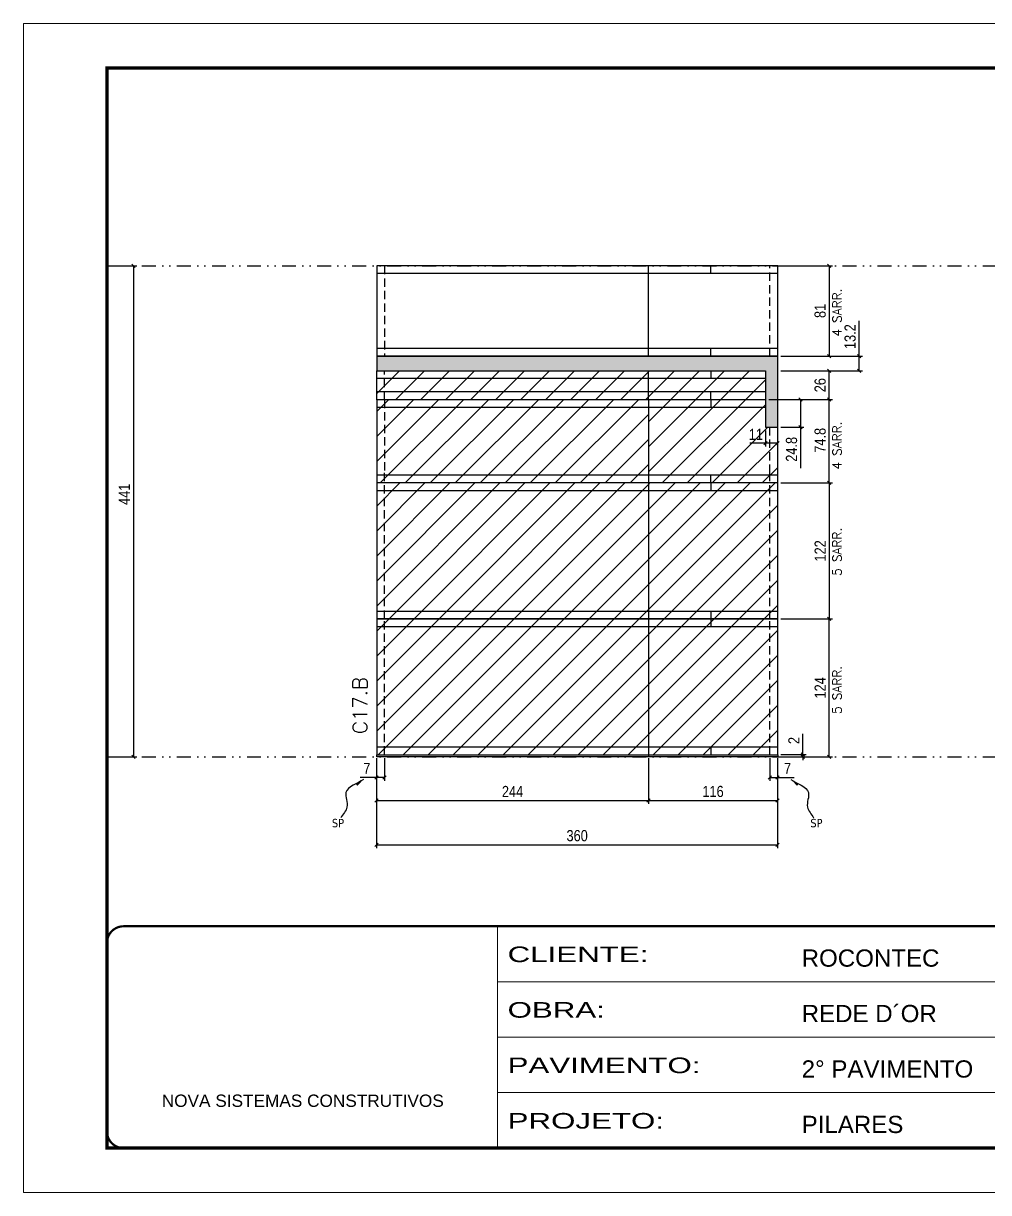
# Model space of a CAD drawing. Extents: x 2949 to 9203, y -16089 to 12527.
# Drawn here: x 2949 to 3816, y -14940 to -13890 of the extents above; entities that cross this region are included whole.
import ezdxf

# ---------------------------------------------------------------- set-up
doc = ezdxf.new("R2010")
doc.units = 0
for name, pattern in [('CONTINUO', [0]), ('DASHED', [0.75, 0.5, -0.25]), ('DIVIDE2', [0.625, 0.25, -0.125, 0, -0.125, 0, -0.125]), ('HIDDEN', [0.375, 0.25, -0.125])]:
    doc.linetypes.add(name, pattern=pattern)
for name, color, linetype in [('COTA', 241, 'Continuous'), ('cotas', 4, 'Continuous'), ('Nível', 160, 'Continuous'), ('Painéis', 200, 'Continuous'), ('SARR_2.2x7', 40, 'Continuous'), ('Sarrafo de Pressão', 42, 'HIDDEN'), ('texto', 7, 'Continuous')]:
    doc.layers.add(name, color=color, linetype=linetype)
for name, color, linetype, lineweight in [('Folhas', 255, 'Continuous', 9), ('Hachura', 251, 'Continuous', 9), ('SARRAFO DE PRESSAO', 251, 'DASHED', 9), ('Texto Seção', 7, 'Continuous', 15)]:
    doc.layers.add(name, color=color, linetype=linetype, lineweight=lineweight)
doc.styles.add('ARIAL', font='arial.ttf')
doc.styles.add('COTA TECNICA', font='techl___.ttf', dxfattribs={"height": 10})
doc.styles.add('COTA TECNICA-50', font='techl___.ttf', dxfattribs={"height": 10})
doc.styles.add('REGUA-120', font='ROMANS.shx', dxfattribs={"height": 15})
doc.styles.add('ROMANS', font='romans.shx')
doc.styles.get("Standard").update_dxf_attribs({"font": 'arial.ttf'})
doc.styles.add('Tecnologia', font='')
doc.styles.get('Tecnologia').set_extended_font_data('Forgotten Futurist')
doc.dimstyles.new('COTA PAINEL-50', dxfattribs={"dimtxt": 10, "dimasz": 3, "dimexe": 3, "dimexo": 3, "dimgap": 3, "dimtad": 1, "dimdec": 1, "dimzin": 12, "dimdsep": 46, "dimtxsty": 'COTA TECNICA-50', "dimblk1": 'OBLIQUE', "dimblk2": 'OBLIQUE', "dimsah": 1, "dimcen": 0.9, "dimclrd": 4, "dimclre": 4, "dimclrt": 240, "dimadec": 1, "dimazin": 3, "dimtfac": 1, "dimtdec": 1, "dimtmove": 0, "dimatfit": 3, "dimfxl": 1, "dimtolj": 1, "dimtzin": 12, "dimarcsym": 0})
doc.dimstyles.new('PAINEL', dxfattribs={"dimtxt": 10, "dimasz": 3, "dimexe": 3, "dimexo": 3, "dimgap": 3, "dimtad": 1, "dimdec": 1, "dimzin": 12, "dimdsep": 46, "dimtxsty": 'COTA TECNICA', "dimblk1": 'OBLIQUE', "dimblk2": 'OBLIQUE', "dimsah": 1, "dimcen": 0.9, "dimclrd": 4, "dimclre": 4, "dimclrt": 240, "dimadec": 1, "dimazin": 3, "dimtfac": 1, "dimtdec": 1, "dimtmove": 0, "dimatfit": 3, "dimfxl": 1, "dimtolj": 1, "dimtzin": 12, "dimarcsym": 0})
doc.dimstyles.get("Standard").update_dxf_attribs({"dimtxt": 0.18, "dimasz": 0.18, "dimexe": 0.18, "dimexo": 0.0625, "dimgap": 0.09, "dimtad": 0, "dimtih": 1, "dimtoh": 1, "dimdec": 4, "dimzin": 0, "dimdsep": 46, "dimtxsty": 'Standard', "dimcen": 0.09, "dimadec": 0, "dimazin": 0, "dimtfac": 1, "dimtdec": 4, "dimtofl": 0, "dimtmove": 0, "dimatfit": 3, "dimfxl": 1, "dimtolj": 1, "dimtzin": 0, "dimarcsym": 0})
pattern_1 = [(45, (-127656.967, -36496.372), (-11.2253202, 11.2253202), [])]

# ---------------------------------------------------------------- blocks, each defined once
blk = doc.blocks.new('9999999999')
at = {"color": 30, "linetype": 'CONTINUO'}
for p, q in [((98564.6, 34230.2), (98564.6, 34429.4)), ((98564.6, 34379.6), (99584, 34379.6)), ((98564.6, 34329.8), (99488, 34329.8)), ((98564.6, 34280), (99488, 34280))]:
    blk.add_line(p, q, dxfattribs=at)
at = {"color": 30, "linetype": 'CONTINUO', "const_width": 2}
blk.add_lwpolyline([(99584, 34230.2), (99584, 34414.4, 0.414214), (99569, 34429.4), (98229, 34429.4, 0.414214), (98214, 34414.4), (98214, 34245.2, 0.414214), (98229, 34230.2), (99584, 34230.2)], format="xyb", dxfattribs=at)
at = {"layer": 'Folhas'}
blk.add_lwpolyline([(98139, 34190.2), (99624, 34190.2), (99624, 35240.2), (98139, 35240.2)], close=True, dxfattribs=at)
at = {"layer": 'Folhas', "color": 30, "const_width": 3}
blk.add_lwpolyline([(98214, 34230.2), (99584, 34230.2), (99584, 35200.2), (98214, 35200.2)], close=True, dxfattribs=at)
at = {"color": 7, "linetype": 'Continuous', "ltscale": 5, "style": 'ARIAL'}
for s, height, p in [('ROCONTEC', 15.48, (98837.7, 34393.1)), ('REDE D´OR', 15.48, (98837.7, 34343.3)), ('2° PAVIMENTO', 15.483, (98837.7, 34293.5)), ('NOVA SISTEMAS CONSTRUTIVOS', 11.059, (98263.2, 34267.2)), ('PILARES', 15.48, (98837.7, 34243.7))]:
    blk.add_text(s, height=height, dxfattribs=at).set_placement(p)
at = {"layer": 'Folhas', "color": 7, "style": 'Tecnologia', "width": 1.5}
for s, p in [('CLIENTE:', (98573.7, 34397.2)), ('OBRA:', (98573.7, 34347.3)), ('PAVIMENTO:', (98573.7, 34297.5)), ('PROJETO:', (98573.7, 34247.7))]:
    blk.add_text(s, height=14, dxfattribs=at).set_placement(p)
blk = doc.blocks.new('_Oblique')
at = {"color": 0, "linetype": 'ByBlock', "lineweight": -2}
blk.add_line((-0.5, -0.5), (0.5, 0.5), dxfattribs=at)
blk = doc.blocks.new('*D3101')
at = {"layer": 'cotas', "color": 4, "linetype": 'ByBlock', "lineweight": -2, "transparency": 16777216}
for p, q in [((3027, -14108.2), (3050.8, -14108.2)), ((3047.8, -14108.2), (3047.8, -14549.2)), ((3027, -14549.2), (3050.8, -14549.2))]:
    blk.add_line(p, q, dxfattribs=at)
at = {"layer": 'Defpoints', "color": 0, "linetype": 'ByBlock', "transparency": 16777216}
for p in [(3024, -14108.2), (3024, -14549.2), (3047.8, -14549.2)]:
    blk.add_point(p, dxfattribs=at)
at = {"layer": 'cotas', "color": 4, "linetype": 'ByBlock', "lineweight": -2, "transparency": 16777216, "xscale": 3, "yscale": 3, "zscale": 3}
for p, rotation in [((3047.8, -14108.2), 90), ((3047.8, -14549.2), 270)]:
    blk.add_blockref('_Oblique', p, dxfattribs=dict(at, rotation=rotation))
at = {"layer": 'cotas', "color": 240, "linetype": 'ByBlock', "transparency": 16777216, "insert": (3039.7, -14313.4), "char_height": 10, "attachment_point": 5, "rotation": 90, "style": 'COTA TECNICA'}
blk.add_mtext('\\A1;441', dxfattribs=at)
blk = doc.blocks.new('*D3055')
at = {"layer": 'COTA', "color": 4, "lineweight": -2, "transparency": 16777216}
for p, q in [((3266.2, -14550.2), (3266.2, -14631.2)), ((3626.2, -14550.2), (3626.2, -14631.2)), ((3266.2, -14628.2), (3626.2, -14628.2))]:
    blk.add_line(p, q, dxfattribs=at)
at = {"layer": 'Defpoints', "color": 0, "transparency": 16777216}
for p in [(3266.2, -14547.2), (3626.2, -14547.2), (3626.2, -14628.2)]:
    blk.add_point(p, dxfattribs=at)
at = {"layer": 'COTA', "color": 4, "lineweight": -2, "transparency": 16777216, "xscale": 3, "yscale": 3, "zscale": 3, "rotation": 180}
blk.add_blockref('_Oblique', (3266.2, -14628.2), dxfattribs=at)
at = {"layer": 'COTA', "color": 4, "lineweight": -2, "transparency": 16777216, "xscale": 3, "yscale": 3, "zscale": 3}
blk.add_blockref('_Oblique', (3626.2, -14628.2), dxfattribs=at)
at = {"layer": 'COTA', "color": 240, "transparency": 16777216, "insert": (3446.2, -14620), "char_height": 10, "attachment_point": 5, "style": 'COTA TECNICA'}
blk.add_mtext('\\A1;360', dxfattribs=at)
blk = doc.blocks.new('*D3056')
at = {"layer": 'COTA', "color": 4, "lineweight": -2, "transparency": 16777216}
for p, q in [((3629.2, -14228.4), (3675.5, -14228.4)), ((3672.5, -14303.2), (3672.5, -14228.4)), ((3629.2, -14303.2), (3675.5, -14303.2))]:
    blk.add_line(p, q, dxfattribs=at)
at = {"layer": 'Defpoints', "color": 0, "transparency": 16777216}
for p in [(3626.2, -14228.4), (3672.5, -14228.4), (3626.2, -14303.2)]:
    blk.add_point(p, dxfattribs=at)
at = {"layer": 'COTA', "color": 4, "lineweight": -2, "transparency": 16777216, "xscale": 3, "yscale": 3, "zscale": 3}
for p, rotation in [((3672.5, -14228.4), 90), ((3672.5, -14303.2), 270)]:
    blk.add_blockref('_Oblique', p, dxfattribs=dict(at, rotation=rotation))
at = {"layer": 'COTA', "color": 240, "transparency": 16777216, "insert": (3664.4, -14264.9), "char_height": 10, "attachment_point": 5, "rotation": 90, "style": 'COTA TECNICA'}
blk.add_mtext('\\A1;74.8', dxfattribs=at)
blk = doc.blocks.new('*D3057')
at = {"layer": 'COTA', "color": 4, "lineweight": -2, "transparency": 16777216}
for p, q in [((3266.2, -14552.2), (3266.2, -14570.7)), ((3273.2, -14550.2), (3273.2, -14570.7)), ((3266.2, -14567.7), (3251.5, -14567.7)), ((3273.2, -14567.7), (3266.2, -14567.7))]:
    blk.add_line(p, q, dxfattribs=at)
at = {"layer": 'Defpoints', "color": 0, "transparency": 16777216}
for p in [(3266.2, -14549.2), (3273.2, -14547.2), (3266.2, -14567.7)]:
    blk.add_point(p, dxfattribs=at)
at = {"layer": 'COTA', "color": 4, "lineweight": -2, "transparency": 16777216, "xscale": 3, "yscale": 3, "zscale": 3, "rotation": 180}
blk.add_blockref('_Oblique', (3266.2, -14567.7), dxfattribs=at)
at = {"layer": 'COTA', "color": 4, "lineweight": -2, "transparency": 16777216, "xscale": 3, "yscale": 3, "zscale": 3}
blk.add_blockref('_Oblique', (3273.2, -14567.7), dxfattribs=at)
at = {"layer": 'COTA', "color": 240, "transparency": 16777216, "insert": (3257.4, -14559.6), "char_height": 10, "attachment_point": 5, "style": 'COTA TECNICA-50'}
blk.add_mtext('\\A1;7', dxfattribs=at)
blk = doc.blocks.new('*D3058')
at = {"layer": 'COTA', "color": 4, "lineweight": -2, "transparency": 16777216}
for p, q in [((3619.2, -14550.2), (3619.2, -14570.7)), ((3626.2, -14552.2), (3626.2, -14570.7)), ((3619.2, -14567.7), (3626.2, -14567.7)), ((3626.2, -14567.7), (3641, -14567.7))]:
    blk.add_line(p, q, dxfattribs=at)
at = {"layer": 'Defpoints', "color": 0, "transparency": 16777216}
for p in [(3619.2, -14547.2), (3626.2, -14549.2), (3626.2, -14567.7)]:
    blk.add_point(p, dxfattribs=at)
at = {"layer": 'COTA', "color": 4, "lineweight": -2, "transparency": 16777216, "xscale": 3, "yscale": 3, "zscale": 3, "rotation": 180}
blk.add_blockref('_Oblique', (3619.2, -14567.7), dxfattribs=at)
at = {"layer": 'COTA', "color": 4, "lineweight": -2, "transparency": 16777216, "xscale": 3, "yscale": 3, "zscale": 3}
blk.add_blockref('_Oblique', (3626.2, -14567.7), dxfattribs=at)
at = {"layer": 'COTA', "color": 240, "transparency": 16777216, "insert": (3635.1, -14559.6), "char_height": 10, "attachment_point": 5, "style": 'COTA TECNICA-50'}
blk.add_mtext('\\A1;7', dxfattribs=at)
blk = doc.blocks.new('*D3059')
at = {"layer": 'COTA', "color": 4, "lineweight": -2, "transparency": 16777216}
for p, q in [((3629.2, -14425.2), (3675.5, -14425.2)), ((3672.5, -14549.2), (3672.5, -14425.2)), ((3629.2, -14549.2), (3675.5, -14549.2))]:
    blk.add_line(p, q, dxfattribs=at)
at = {"layer": 'Defpoints', "color": 0, "transparency": 16777216}
for p in [(3626.2, -14425.2), (3672.5, -14425.2), (3626.2, -14549.2)]:
    blk.add_point(p, dxfattribs=at)
at = {"layer": 'COTA', "color": 4, "lineweight": -2, "transparency": 16777216, "xscale": 3, "yscale": 3, "zscale": 3}
for p, rotation in [((3672.5, -14425.2), 90), ((3672.5, -14549.2), 270)]:
    blk.add_blockref('_Oblique', p, dxfattribs=dict(at, rotation=rotation))
at = {"layer": 'COTA', "color": 240, "transparency": 16777216, "insert": (3664.4, -14487.2), "char_height": 10, "attachment_point": 5, "rotation": 90, "style": 'COTA TECNICA-50'}
blk.add_mtext('\\A1;124', dxfattribs=at)
blk = doc.blocks.new('*D3060')
at = {"layer": 'COTA', "color": 4, "lineweight": -2, "transparency": 16777216}
for p, q in [((3648.8, -14547.2), (3648.8, -14528.4)), ((3629.2, -14547.2), (3651.8, -14547.2)), ((3629.2, -14549.2), (3651.8, -14549.2)), ((3648.8, -14549.2), (3648.8, -14547.2)), ((3648.8, -14549.2), (3648.8, -14552.2))]:
    blk.add_line(p, q, dxfattribs=at)
at = {"layer": 'Defpoints', "color": 0, "transparency": 16777216}
for p in [(3626.2, -14547.2), (3626.2, -14549.2), (3648.8, -14549.2)]:
    blk.add_point(p, dxfattribs=at)
at = {"layer": 'COTA', "color": 4, "lineweight": -2, "transparency": 16777216, "xscale": 3, "yscale": 3, "zscale": 3}
for p, rotation in [((3648.8, -14547.2), 270), ((3648.8, -14549.2), 90)]:
    blk.add_blockref('_Oblique', p, dxfattribs=dict(at, rotation=rotation))
at = {"layer": 'COTA', "color": 240, "transparency": 16777216, "insert": (3640.8, -14534.5), "char_height": 10, "attachment_point": 5, "rotation": 90, "style": 'COTA TECNICA-50'}
blk.add_mtext('\\A1;2', dxfattribs=at)
blk = doc.blocks.new('*D3061')
at = {"layer": 'COTA', "color": 4, "linetype": 'ByBlock', "lineweight": -2, "transparency": 16777216}
for p, q in [((3629.2, -14303.2), (3675.5, -14303.2)), ((3672.5, -14303.2), (3672.5, -14425.2)), ((3629.2, -14425.2), (3675.5, -14425.2))]:
    blk.add_line(p, q, dxfattribs=at)
at = {"layer": 'Defpoints', "color": 0, "linetype": 'ByBlock', "transparency": 16777216}
for p in [(3626.2, -14303.2), (3626.2, -14425.2), (3672.5, -14425.2)]:
    blk.add_point(p, dxfattribs=at)
at = {"layer": 'COTA', "color": 4, "linetype": 'ByBlock', "lineweight": -2, "transparency": 16777216, "xscale": 3, "yscale": 3, "zscale": 3}
for p, rotation in [((3672.5, -14303.2), 90), ((3672.5, -14425.2), 270)]:
    blk.add_blockref('_Oblique', p, dxfattribs=dict(at, rotation=rotation))
at = {"layer": 'COTA', "color": 240, "linetype": 'ByBlock', "transparency": 16777216, "insert": (3664.4, -14364.2), "char_height": 10, "attachment_point": 5, "rotation": 90, "style": 'COTA TECNICA'}
blk.add_mtext('\\A1;122', dxfattribs=at)
blk = doc.blocks.new('*D3062')
at = {"layer": 'COTA', "color": 4, "linetype": 'ByBlock', "lineweight": -2, "transparency": 16777216}
for p, q in [((3266.2, -14552.2), (3266.2, -14591.4)), ((3510.2, -14550.2), (3510.2, -14591.4)), ((3266.2, -14588.4), (3510.2, -14588.4))]:
    blk.add_line(p, q, dxfattribs=at)
at = {"layer": 'Defpoints', "color": 0, "linetype": 'ByBlock', "transparency": 16777216}
for p in [(3266.2, -14549.2), (3510.2, -14547.2), (3510.2, -14588.4)]:
    blk.add_point(p, dxfattribs=at)
at = {"layer": 'COTA', "color": 4, "linetype": 'ByBlock', "lineweight": -2, "transparency": 16777216, "xscale": 3, "yscale": 3, "zscale": 3, "rotation": 180}
blk.add_blockref('_Oblique', (3266.2, -14588.4), dxfattribs=at)
at = {"layer": 'COTA', "color": 4, "linetype": 'ByBlock', "lineweight": -2, "transparency": 16777216, "xscale": 3, "yscale": 3, "zscale": 3}
blk.add_blockref('_Oblique', (3510.2, -14588.4), dxfattribs=at)
at = {"layer": 'COTA', "color": 240, "linetype": 'ByBlock', "transparency": 16777216, "insert": (3388.2, -14580.3), "char_height": 10, "attachment_point": 5, "style": 'COTA TECNICA'}
blk.add_mtext('\\A1;244', dxfattribs=at)
blk = doc.blocks.new('*D3063')
at = {"layer": 'COTA', "color": 4, "linetype": 'ByBlock', "lineweight": -2, "transparency": 16777216}
for p, q in [((3510.2, -14550.2), (3510.2, -14591.4)), ((3626.2, -14552.2), (3626.2, -14591.4)), ((3510.2, -14588.4), (3626.2, -14588.4))]:
    blk.add_line(p, q, dxfattribs=at)
at = {"layer": 'Defpoints', "color": 0, "linetype": 'ByBlock', "transparency": 16777216}
for p in [(3510.2, -14547.2), (3626.2, -14549.2), (3626.2, -14588.4)]:
    blk.add_point(p, dxfattribs=at)
at = {"layer": 'COTA', "color": 4, "linetype": 'ByBlock', "lineweight": -2, "transparency": 16777216, "xscale": 3, "yscale": 3, "zscale": 3, "rotation": 180}
blk.add_blockref('_Oblique', (3510.2, -14588.4), dxfattribs=at)
at = {"layer": 'COTA', "color": 4, "linetype": 'ByBlock', "lineweight": -2, "transparency": 16777216, "xscale": 3, "yscale": 3, "zscale": 3}
blk.add_blockref('_Oblique', (3626.2, -14588.4), dxfattribs=at)
at = {"layer": 'COTA', "color": 240, "linetype": 'ByBlock', "transparency": 16777216, "insert": (3568.2, -14580.3), "char_height": 10, "attachment_point": 5, "style": 'COTA TECNICA'}
blk.add_mtext('\\A1;116', dxfattribs=at)
blk = doc.blocks.new('*D3115')
at = {"layer": 'COTA', "color": 4, "linetype": 'ByBlock', "lineweight": -2, "transparency": 16777216}
for p, q in [((3699.5, -14189.2), (3699.5, -14157.5)), ((3629.2, -14189.2), (3702.5, -14189.2)), ((3699.5, -14202.4), (3699.5, -14189.2)), ((3629.2, -14202.4), (3702.5, -14202.4))]:
    blk.add_line(p, q, dxfattribs=at)
at = {"layer": 'Defpoints', "color": 0, "linetype": 'ByBlock', "transparency": 16777216}
for p in [(3626.2, -14189.2), (3699.5, -14189.2), (3626.2, -14202.4)]:
    blk.add_point(p, dxfattribs=at)
at = {"layer": 'COTA', "color": 4, "linetype": 'ByBlock', "lineweight": -2, "transparency": 16777216, "xscale": 3, "yscale": 3, "zscale": 3}
for p, rotation in [((3699.5, -14189.2), 90), ((3699.5, -14202.4), 270)]:
    blk.add_blockref('_Oblique', p, dxfattribs=dict(at, rotation=rotation))
at = {"layer": 'COTA', "color": 240, "linetype": 'ByBlock', "transparency": 16777216, "insert": (3691.3, -14171.8), "char_height": 10, "attachment_point": 5, "rotation": 90, "style": 'COTA TECNICA'}
blk.add_mtext('\\A1;13.2', dxfattribs=at)
blk = doc.blocks.new('*D3082')
at = {"layer": 'COTA', "color": 4, "lineweight": -2, "transparency": 16777216}
for p, q in [((3629.2, -14202.4), (3675.5, -14202.4)), ((3672.5, -14228.4), (3672.5, -14202.4)), ((3629.2, -14228.4), (3675.5, -14228.4))]:
    blk.add_line(p, q, dxfattribs=at)
at = {"layer": 'Defpoints', "color": 0, "transparency": 16777216}
for p in [(3626.2, -14202.4), (3672.5, -14202.4), (3626.2, -14228.4)]:
    blk.add_point(p, dxfattribs=at)
at = {"layer": 'COTA', "color": 4, "lineweight": -2, "transparency": 16777216, "xscale": 3, "yscale": 3, "zscale": 3}
for p, rotation in [((3672.5, -14202.4), 90), ((3672.5, -14228.4), 270)]:
    blk.add_blockref('_Oblique', p, dxfattribs=dict(at, rotation=rotation))
at = {"layer": 'COTA', "color": 240, "transparency": 16777216, "insert": (3664.4, -14215.4), "char_height": 10, "attachment_point": 5, "rotation": 90, "style": 'COTA TECNICA'}
blk.add_mtext('\\A1;26', dxfattribs=at)
blk = doc.blocks.new('*D3245')
at = {"layer": 'COTA', "color": 4, "lineweight": -2, "transparency": 16777216}
for p, q in [((3618.2, -14228.4), (3649.8, -14228.4)), ((3646.8, -14228.4), (3646.8, -14253.2)), ((3629.2, -14253.2), (3649.8, -14253.2)), ((3646.8, -14253.2), (3646.8, -14289.9))]:
    blk.add_line(p, q, dxfattribs=at)
at = {"layer": 'Defpoints', "color": 0, "transparency": 16777216}
for p in [(3615.2, -14228.4), (3626.2, -14253.2), (3646.8, -14253.2)]:
    blk.add_point(p, dxfattribs=at)
at = {"layer": 'COTA', "color": 4, "lineweight": -2, "transparency": 16777216, "xscale": 3, "yscale": 3, "zscale": 3}
for p, rotation in [((3646.8, -14228.4), 90), ((3646.8, -14253.2), 270)]:
    blk.add_blockref('_Oblique', p, dxfattribs=dict(at, rotation=rotation))
at = {"layer": 'COTA', "color": 240, "transparency": 16777216, "insert": (3638.7, -14273), "char_height": 10, "attachment_point": 5, "rotation": 90, "style": 'COTA TECNICA-50'}
blk.add_mtext('\\A1;24.8', dxfattribs=at)
blk = doc.blocks.new('*D3394')
at = {"layer": 'COTA', "color": 4, "lineweight": -2, "transparency": 16777216}
for p, q in [((3615.2, -14256.2), (3615.2, -14270.5)), ((3626.2, -14256.2), (3626.2, -14270.5)), ((3615.2, -14267.5), (3601.2, -14267.5)), ((3626.2, -14267.5), (3615.2, -14267.5))]:
    blk.add_line(p, q, dxfattribs=at)
at = {"layer": 'Defpoints', "color": 0, "transparency": 16777216}
for p in [(3615.2, -14253.2), (3626.2, -14253.2), (3615.2, -14267.5)]:
    blk.add_point(p, dxfattribs=at)
at = {"layer": 'COTA', "color": 4, "lineweight": -2, "transparency": 16777216, "xscale": 3, "yscale": 3, "zscale": 3, "rotation": 180}
blk.add_blockref('_Oblique', (3615.2, -14267.5), dxfattribs=at)
at = {"layer": 'COTA', "color": 4, "lineweight": -2, "transparency": 16777216, "xscale": 3, "yscale": 3, "zscale": 3}
blk.add_blockref('_Oblique', (3626.2, -14267.5), dxfattribs=at)
at = {"layer": 'COTA', "color": 240, "transparency": 16777216, "insert": (3606.7, -14259.5), "char_height": 10, "attachment_point": 5, "style": 'COTA TECNICA-50'}
blk.add_mtext('\\A1;11', dxfattribs=at)
blk = doc.blocks.new('*D3395')
at = {"layer": 'COTA', "color": 4, "lineweight": -2, "transparency": 16777216}
for p, q in [((3629.2, -14108.2), (3675.5, -14108.2)), ((3672.5, -14108.2), (3672.5, -14189.2)), ((3629.2, -14189.2), (3675.5, -14189.2))]:
    blk.add_line(p, q, dxfattribs=at)
at = {"layer": 'Defpoints', "color": 0, "transparency": 16777216}
for p in [(3626.2, -14108.2), (3626.2, -14189.2), (3672.5, -14189.2)]:
    blk.add_point(p, dxfattribs=at)
at = {"layer": 'COTA', "color": 4, "lineweight": -2, "transparency": 16777216, "xscale": 3, "yscale": 3, "zscale": 3}
for p, rotation in [((3672.5, -14108.2), 90), ((3672.5, -14189.2), 270)]:
    blk.add_blockref('_Oblique', p, dxfattribs=dict(at, rotation=rotation))
at = {"layer": 'COTA', "color": 240, "transparency": 16777216, "insert": (3664.4, -14148.7), "char_height": 10, "attachment_point": 5, "rotation": 90, "style": 'COTA TECNICA-50'}
blk.add_mtext('\\A1;81', dxfattribs=at)

msp = doc.modelspace()

# ---------------------------------------------------------------- hatches: boundary and pattern name
at = {"layer": 'COTA', "linetype": 'ByBlock'}
h = msp.add_hatch(dxfattribs=at)
h.set_pattern_fill('AR-CONC', color=256, scale=0.03)
h.paths.add_polyline_path([(3626.25, -14189.21), (3266.25, -14189.21), (3266.25, -14202.41), (3615.25, -14202.41), (3615.25, -14209.41), (3615.25, -14253.21), (3626.25, -14253.21)])
at = {"layer": 'Hachura'}
h = msp.add_hatch(dxfattribs=at)
h.set_pattern_fill('ANSI31', color=256, scale=5)
h.paths.add_polyline_path([(3510.25, -14202.41), (3266.25, -14202.41), (3266.25, -14228.41), (3510.25, -14228.41)])
at = {"layer": 'Hachura', "linetype": 'ByBlock'}
h = msp.add_hatch(dxfattribs=at)
h.set_pattern_fill('ANSI31', color=256, scale=5)
h.paths.add_polyline_path([(3615.25, -14209.41), (3615.25, -14202.41), (3510.25, -14202.41), (3510.25, -14228.41), (3615.25, -14228.41)])
h = msp.add_hatch(dxfattribs=at)
h.set_pattern_fill('ANSI31', color=256, scale=5)
h.set_pattern_definition([(45, (846.75, -3973.77), (-11.22532, 11.22532), [])])
h.paths.add_polyline_path([(3510.25, -14303.21), (3510.25, -14228.41), (3266.25, -14228.41), (3266.25, -14294.21), (3266.25, -14303.21)])
h = msp.add_hatch(dxfattribs=at)
h.set_pattern_fill('ANSI31', color=256, scale=5)
h.paths.add_polyline_path([(3626.25, -14253.21), (3615.25, -14253.21), (3615.25, -14228.41), (3510.25, -14228.41), (3510.25, -14303.21), (3626.25, -14303.21), (3626.25, -14294.21)])
h = msp.add_hatch(dxfattribs=at)
h.set_pattern_fill('ANSI31', color=256, scale=5)
h.set_pattern_definition(pattern_1)
h.paths.add_polyline_path([(3510.25, -14425.21), (3510.25, -14303.21), (3266.25, -14303.21), (3266.25, -14425.21)])
h = msp.add_hatch(dxfattribs=at)
h.set_pattern_fill('ANSI31', color=256, scale=5)
h.set_pattern_definition(pattern_1)
h.paths.add_polyline_path([(3510.25, -14303.21), (3510.25, -14425.21), (3626.25, -14425.21), (3626.25, -14303.21)])
h = msp.add_hatch(dxfattribs=at)
h.set_pattern_fill('ANSI31', color=256, scale=5)
h.set_pattern_definition(pattern_1)
h.paths.add_polyline_path([(3510.25, -14547.21), (3510.25, -14425.21), (3266.25, -14425.21), (3266.25, -14547.21)])
h = msp.add_hatch(dxfattribs=at)
h.set_pattern_fill('ANSI31', color=256, scale=5)
h.set_pattern_definition(pattern_1)
h.paths.add_polyline_path([(3626.25, -14425.21), (3510.25, -14425.21), (3510.25, -14547.21), (3626.25, -14547.21)])

# ---------------------------------------------------------------- linework, layer by layer
at = {"layer": 'COTA', "linetype": 'ByBlock'}
msp.add_lwpolyline([(3626.25, -14253.21), (3626.25, -14189.21), (3266.25, -14189.21), (3266.25, -14202.41), (3615.25, -14202.41)], dxfattribs=at)
at = {"layer": 'Nível', "color": 4, "linetype": 'DIVIDE2', "ltscale": 50}
for p, q in [((3024.03, -14108.21), (4394.03, -14108.21)), ((3024.03, -14549.21), (4394.03, -14549.21))]:
    msp.add_line(p, q, dxfattribs=at)
at = {"layer": 'Painéis'}
for p, q in [((3626.25, -14108.21), (3266.25, -14108.21)), ((3266.25, -14108.21), (3266.25, -14189.21)), ((3510.25, -14189.21), (3510.25, -14108.21)), ((3626.25, -14189.21), (3626.25, -14108.21)), ((3266.25, -14189.21), (3626.25, -14189.21)), ((3266.25, -14202.41), (3615.25, -14202.41)), ((3266.25, -14228.41), (3266.25, -14202.41)), ((3510.25, -14228.41), (3510.25, -14202.41)), ((3615.25, -14202.41), (3615.25, -14209.41)), ((3615.25, -14209.41), (3615.25, -14253.21)), ((3615.25, -14228.41), (3266.25, -14228.41)), ((3266.25, -14228.41), (3266.25, -14294.21)), ((3615.25, -14228.41), (3266.25, -14228.41)), ((3615.25, -14228.41), (3266.25, -14228.41)), ((3510.25, -14228.41), (3510.25, -14425.21)), ((3615.25, -14253.21), (3626.25, -14253.21)), ((3626.25, -14294.21), (3626.25, -14253.21)), ((3266.25, -14294.21), (3266.25, -14425.21)), ((3626.25, -14425.21), (3626.25, -14294.21)), ((3626.25, -14303.21), (3266.25, -14303.21)), ((3626.25, -14425.21), (3266.25, -14425.21)), ((3266.25, -14425.21), (3266.25, -14547.21)), ((3266.25, -14425.21), (3626.25, -14425.21)), ((3510.25, -14425.21), (3510.25, -14549.21)), ((3626.25, -14547.21), (3626.25, -14425.21)), ((3266.25, -14547.21), (3626.25, -14547.21)), ((3266.25, -14547.21), (3626.25, -14547.21)), ((3266.25, -14549.21), (3266.25, -14547.21)), ((3626.25, -14549.21), (3266.25, -14549.21)), ((3626.25, -14547.21), (3626.25, -14549.21))]:
    msp.add_line(p, q, dxfattribs=at)
at = {"layer": 'SARR_2.2x7'}
for p, q in [((3566.25, -14115.21), (3566.25, -14108.21)), ((3566.25, -14115.21), (3266.25, -14115.21)), ((3626.25, -14115.21), (3566.25, -14115.21)), ((3266.25, -14182.21), (3566.25, -14182.21)), ((3566.25, -14189.21), (3566.25, -14182.21)), ((3566.25, -14182.21), (3626.25, -14182.21)), ((3566.25, -14202.41), (3566.25, -14209.41)), ((3566.25, -14209.41), (3266.25, -14209.41)), ((3615.25, -14209.41), (3566.25, -14209.41)), ((3566.25, -14221.41), (3266.25, -14221.41)), ((3615.25, -14221.41), (3566.25, -14221.41)), ((3566.25, -14228.41), (3566.25, -14221.41)), ((3566.25, -14235.41), (3266.25, -14235.41)), ((3566.25, -14228.41), (3566.25, -14235.41)), ((3615.25, -14235.41), (3566.25, -14235.41)), ((3566.25, -14296.21), (3266.25, -14296.21)), ((3626.25, -14296.21), (3566.25, -14296.21)), ((3566.25, -14303.21), (3566.25, -14296.21)), ((3566.25, -14310.21), (3266.25, -14310.21)), ((3566.25, -14303.21), (3566.25, -14310.21)), ((3626.25, -14310.21), (3566.25, -14310.21)), ((3266.25, -14418.21), (3566.25, -14418.21)), ((3566.25, -14418.21), (3626.25, -14418.21)), ((3566.25, -14418.21), (3566.25, -14425.21)), ((3566.25, -14425.21), (3566.25, -14432.21)), ((3266.25, -14432.21), (3566.25, -14432.21)), ((3566.25, -14432.21), (3626.25, -14432.21)), ((3266.25, -14540.21), (3566.25, -14540.21)), ((3566.25, -14540.21), (3626.25, -14540.21)), ((3566.25, -14540.21), (3566.25, -14547.21))]:
    msp.add_line(p, q, dxfattribs=at)
at = {"layer": 'Sarrafo de Pressão', "ltscale": 30}
for p, q in [((3273.25, -14108.21), (3273.25, -14189.21)), ((3619.25, -14189.21), (3619.25, -14108.21)), ((3273.25, -14228.41), (3273.25, -14202.41)), ((3273.25, -14228.41), (3273.25, -14294.21)), ((3619.25, -14294.21), (3619.25, -14253.21)), ((3273.25, -14425.21), (3273.25, -14294.21)), ((3619.25, -14425.21), (3619.25, -14294.21)), ((3273.25, -14547.21), (3273.25, -14425.21)), ((3619.25, -14547.21), (3619.25, -14425.21))]:
    msp.add_line(p, q, dxfattribs=at)

# ---------------------------------------------------------------- block references
at = {"layer": 'SARRAFO DE PRESSAO', "color": 6, "linetype": 'ByBlock'}
msp.add_blockref('9999999999', (-95189.94, -49130.7), dxfattribs=at)

# ---------------------------------------------------------------- texts
at = {"layer": 'texto', "color": 0, "char_height": 7.5, "attachment_point": 5}
for insert in [(3231.47, -14608.7), (3661.02, -14608.7)]:
    msp.add_mtext('{\\fTahoma|b0|i0|c0|p34;\\C4;SP}', dxfattribs=dict(at, insert=insert))
at = {"layer": 'Texto Seção', "linetype": 'Continuous', "style": 'ROMANS'}
for s, p in [('4 SARR.', (3683.55, -14171.77)), ('4 SARR.', (3683.55, -14291.22)), ('5 SARR.', (3683.55, -14386.61)), ('5 SARR.', (3683.55, -14510.61))]:
    msp.add_text(s, height=8, rotation=90, dxfattribs=at).set_placement(p)
at = {"layer": 'Texto Seção', "insert": (3257.7, -14528.74), "char_height": 13, "width": 285.3299, "attachment_point": 7, "rotation": 90, "style": 'REGUA-120'}
msp.add_mtext('C17.B', dxfattribs=at)

# ---------------------------------------------------------------- dimensions: what is measured, and where the dimension line sits
at = {"layer": 'COTA'}
for base, p1, p2, angle, dimstyle, picture, middle in [((3672.49, -14189.21), (3626.25, -14108.21), (3626.25, -14189.21), 90, 'COTA PAINEL-50', '*D3395', (3664.39, -14148.71)), ((3672.49, -14202.41), (3626.25, -14228.41), (3626.25, -14202.41), 90, 'PAINEL', '*D3082', (3664.38, -14215.41)), ((3646.79, -14253.21), (3615.25, -14228.41), (3626.25, -14253.21), 90, 'COTA PAINEL-50', '*D3245', (3638.7, -14273.04)), ((3672.49, -14425.21), (3626.25, -14549.21), (3626.25, -14425.21), 90, 'COTA PAINEL-50', '*D3059', (3664.41, -14487.21)), ((3266.25, -14567.72), (3273.25, -14547.21), (3266.25, -14549.21), 180, 'COTA PAINEL-50', '*D3057', (3257.38, -14559.65))]:
    dim = msp.add_linear_dim(base=base, p1=p1, p2=p2, angle=angle, dimstyle=dimstyle, dxfattribs=at)
    dim.commit()
    dim.dimension.update_dxf_attribs({"geometry": picture, "text_midpoint": middle})
at = {"layer": 'COTA', "linetype": 'ByBlock'}
dim = msp.add_linear_dim(base=(3699.53, -14189.21), p1=(3626.25, -14202.41), p2=(3626.25, -14189.21), angle=90, dimstyle='PAINEL', dxfattribs=at)
dim.commit()
dim.dimension.update_dxf_attribs({"geometry": '*D3115', "text_midpoint": (3699.53, -14171.84), "dimtype": 160})
at = {"layer": 'COTA'}
dim = msp.add_linear_dim(base=(3672.49, -14228.41), p1=(3626.25, -14303.21), p2=(3626.25, -14228.41), angle=90, dimstyle='PAINEL', override={"dimarcsym": 2}, dxfattribs=at)
dim.commit()
dim.dimension.update_dxf_attribs({"geometry": '*D3056', "text_midpoint": (3672.49, -14264.91), "dimtype": 160})
for base, p1, p2, picture, middle in [((3615.25, -14267.52), (3626.25, -14253.21), (3615.25, -14253.21), '*D3394', (3606.7, -14259.46)), ((3626.25, -14567.72), (3619.25, -14547.21), (3626.25, -14549.21), '*D3058', (3635.11, -14559.65))]:
    dim = msp.add_linear_dim(base=base, p1=p1, p2=p2, dimstyle='COTA PAINEL-50', dxfattribs=at)
    dim.commit()
    dim.dimension.update_dxf_attribs({"geometry": picture, "text_midpoint": middle})
at = {"layer": 'COTA', "linetype": 'ByBlock'}
dim = msp.add_linear_dim(base=(3672.49, -14425.21), p1=(3626.25, -14303.21), p2=(3626.25, -14425.21), angle=90, dimstyle='PAINEL', dxfattribs=at)
dim.commit()
dim.dimension.update_dxf_attribs({"geometry": '*D3061', "text_midpoint": (3664.43, -14364.21)})
at = {"layer": 'COTA'}
dim = msp.add_linear_dim(base=(3648.77, -14549.21), p1=(3626.25, -14547.21), p2=(3626.25, -14549.21), angle=90, dimstyle='COTA PAINEL-50', dxfattribs=at)
dim.commit()
dim.dimension.update_dxf_attribs({"geometry": '*D3060', "text_midpoint": (3648.77, -14534.46), "dimtype": 160})
dim = msp.add_linear_dim(base=(3626.25, -14628.22), p1=(3266.25, -14547.21), p2=(3626.25, -14547.21), dimstyle='PAINEL', override={"dimarcsym": 2}, dxfattribs=at)
dim.commit()
dim.dimension.update_dxf_attribs({"geometry": '*D3055', "text_midpoint": (3446.25, -14620)})
at = {"layer": 'COTA', "linetype": 'ByBlock'}
dim = msp.add_linear_dim(base=(3510.25, -14588.37), p1=(3266.25, -14549.21), p2=(3510.25, -14547.21), dimstyle='PAINEL', dxfattribs=at)
dim.commit()
dim.dimension.update_dxf_attribs({"geometry": '*D3062', "text_midpoint": (3388.25, -14580.3)})
dim = msp.add_linear_dim(base=(3626.25, -14588.37), p1=(3510.25, -14547.21), p2=(3626.25, -14549.21), dimstyle='PAINEL', override={"dimtmove": 1}, dxfattribs=at)
dim.commit()
dim.dimension.update_dxf_attribs({"geometry": '*D3063', "text_midpoint": (3568.25, -14580.27)})
at = {"layer": 'cotas', "linetype": 'ByBlock'}
dim = msp.add_linear_dim(base=(3047.75, -14549.21), p1=(3024.03, -14108.21), p2=(3024.03, -14549.21), angle=90, dimstyle='PAINEL', dxfattribs=at)
dim.commit()
dim.dimension.update_dxf_attribs({"geometry": '*D3101', "text_midpoint": (3047.75, -14313.36), "dimtype": 160})

# ---------------------------------------------------------------- leaders
at = {"layer": 'COTA', "path_type": 1}
for points in [[(3254.42, -14569.39), (3238.63, -14581.23), (3239.56, -14594.23), (3234.01, -14604.01)], [(3638.08, -14569.39), (3653.86, -14581.23), (3652.94, -14594.23), (3658.49, -14604.01)]]:
    msp.add_leader(points, dimstyle='Standard', override={"dimasz": 8}, dxfattribs=at)

doc.saveas('drawing.dxf')
